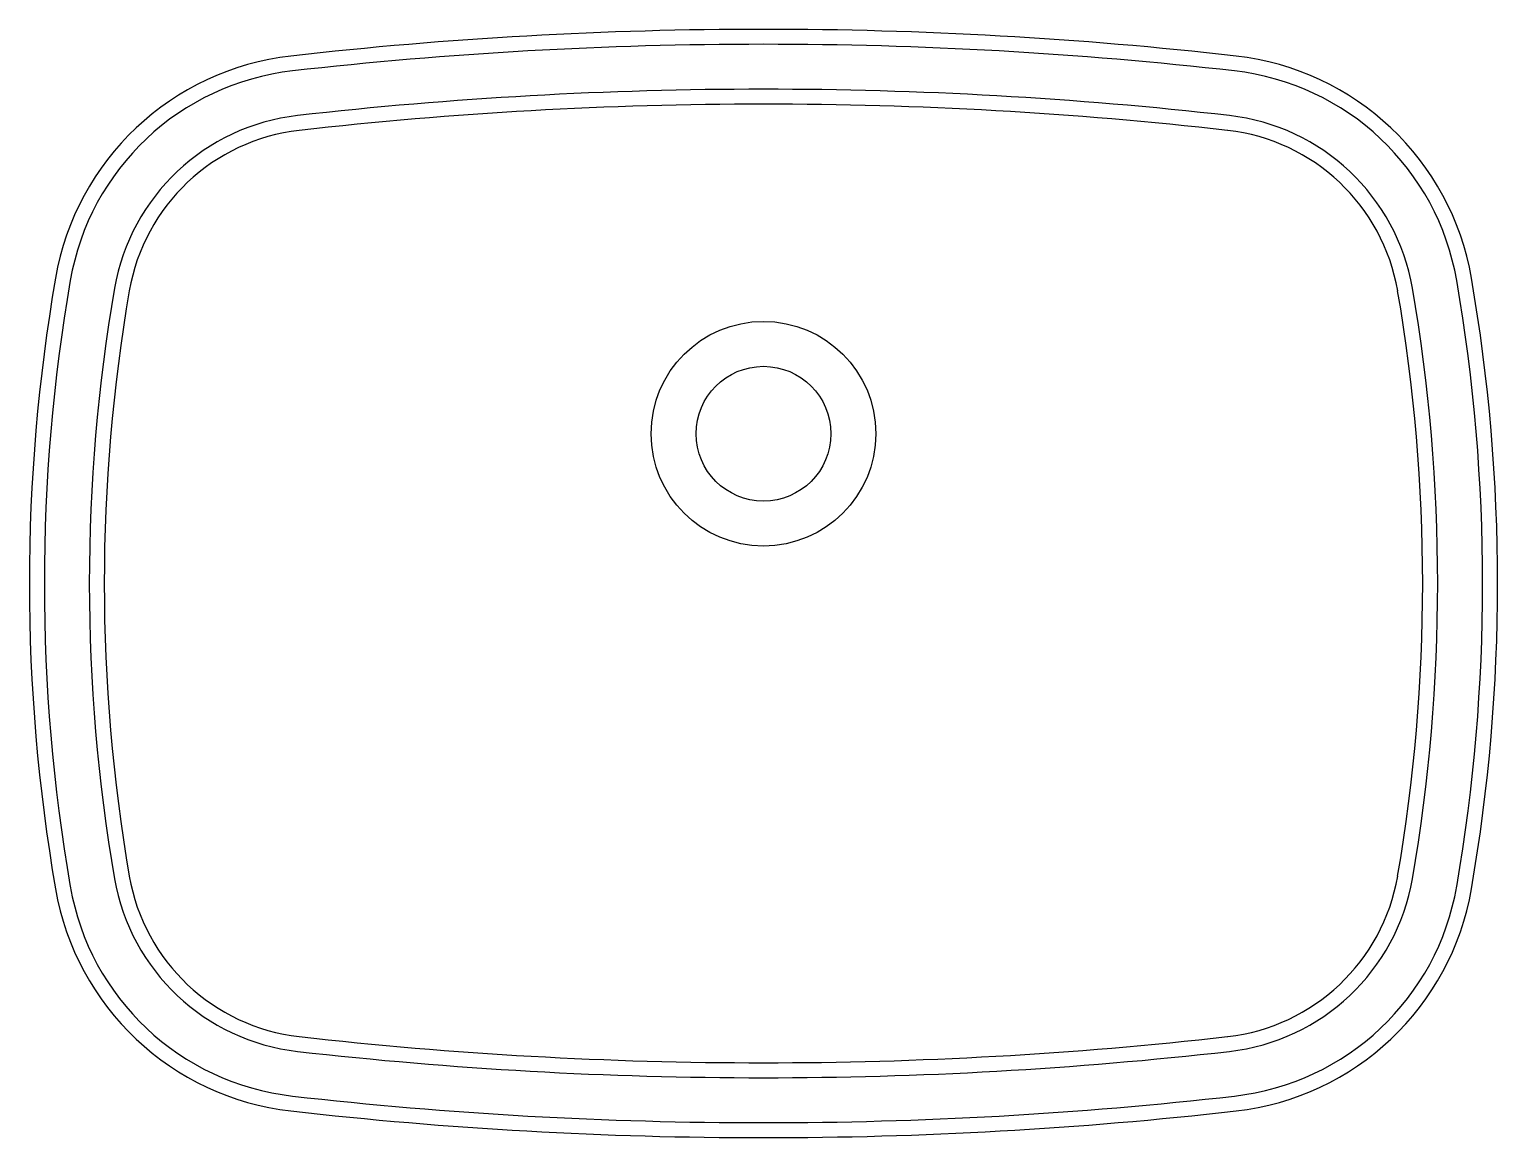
# Model space of a CAD drawing. Extents: x 511 to 1001, y 1447 to 1817.
import ezdxf

# ---------------------------------------------------------------- set-up
doc = ezdxf.new("R2010")
doc.units = 0
doc.header["$LTSCALE"] = 50
doc.layers.add('FINA', color=6, linetype='CONTINUOUS')
doc.layers.add('GROSSA', color=3, linetype='CONTINUOUS')

msp = doc.modelspace()

# ---------------------------------------------------------------- linework, layer by layer
at = {"layer": 'FINA', "color": 0, "linetype": 'CONTINUOUS'}
msp.add_circle((756.14, 1682.48), 37.5, dxfattribs=at)
for centre, radius, start, end in [((756.14, 417.48), 1395, 83.53138, 96.46862), ((608.56, 1719.14), 85, 96.4686, 170.2167), ((903.73, 1719.14), 85, 9.7833, 83.5314), ((756.14, 417.48), 1380, 83.53138, 96.46862), ((608.56, 1719.14), 70, 96.4686, 170.2167), ((903.73, 1719.14), 70, 9.7833, 83.5314), ((1111.14, 1632.48), 595, 170.21672, 189.78328), ((1111.14, 1632.48), 580, 170.21672, 189.78328), ((401.14, 1632.48), 580, 350.21672, 9.78328), ((401.14, 1632.48), 595, 350.21672, 9.78328), ((608.56, 1545.82), 70, 189.7833, 263.5314), ((903.73, 1545.82), 70, 276.4686, 350.2167), ((608.56, 1545.82), 85, 189.7833, 263.5314), ((903.73, 1545.82), 85, 276.4686, 350.2167), ((756.14, 2847.48), 1380, 263.53138, 276.46862), ((756.14, 2847.48), 1395, 263.53138, 276.46862)]:
    msp.add_arc(centre, radius, start, end, dxfattribs=at)
at = {"layer": 'GROSSA', "color": 0, "linetype": 'CONTINUOUS'}
msp.add_circle((756.14, 1682.48), 22.5, dxfattribs=at)
for centre, radius, start, end in [((756.14, 417.48), 1400, 83.53138, 96.46862), ((608.56, 1719.14), 90, 96.4686, 170.2167), ((903.73, 1719.14), 90, 9.7833, 83.5314), ((756.14, 417.48), 1375, 83.53138, 96.46862), ((608.56, 1719.14), 65, 96.4686, 170.2167), ((903.73, 1719.14), 65, 9.7833, 83.5314), ((1111.14, 1632.48), 600, 170.21672, 189.78328), ((1111.14, 1632.48), 575, 170.21672, 189.78328), ((401.14, 1632.48), 575, 350.21672, 9.78328), ((401.14, 1632.48), 600, 350.21672, 9.78328), ((608.56, 1545.82), 65, 189.7833, 263.5314), ((903.73, 1545.82), 65, 276.4686, 350.2167), ((608.56, 1545.82), 90, 189.7833, 263.5314), ((903.73, 1545.82), 90, 276.4686, 350.2167), ((756.14, 2847.48), 1375, 263.53138, 276.46862), ((756.14, 2847.48), 1400, 263.53138, 276.46862)]:
    msp.add_arc(centre, radius, start, end, dxfattribs=at)

doc.saveas('drawing.dxf')
